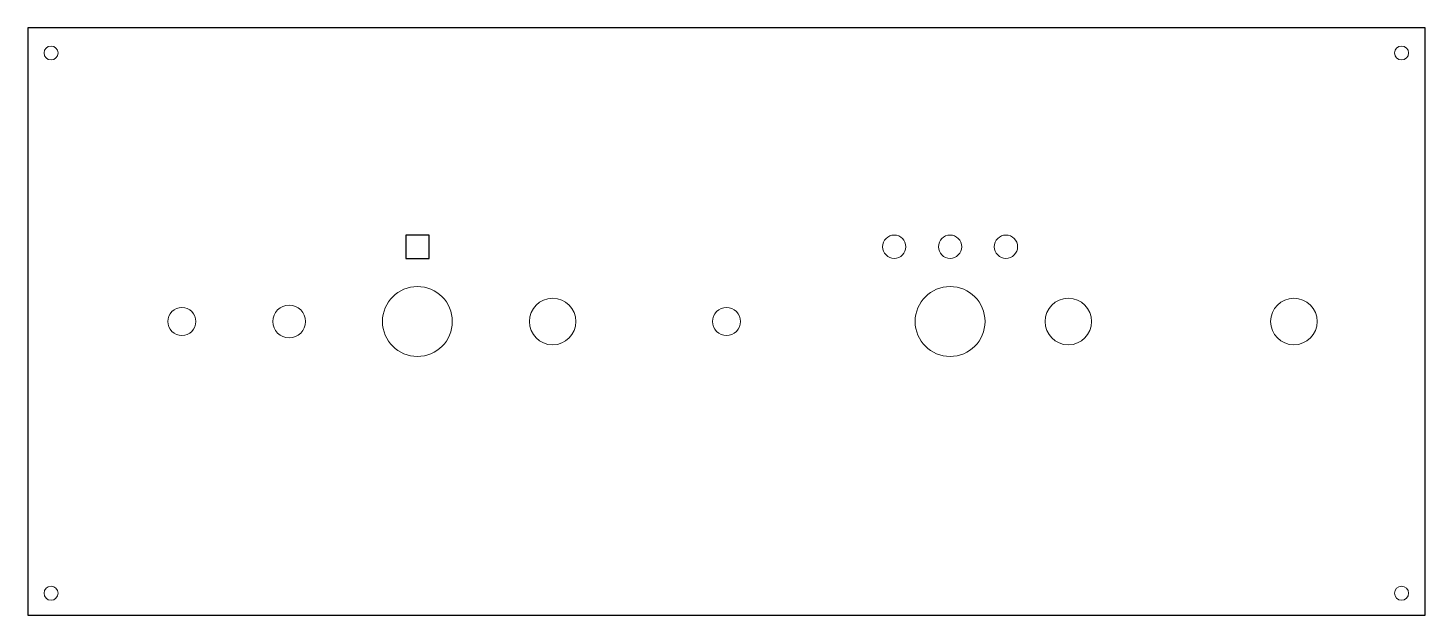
# Model space of a CAD drawing. Header units: millimetres. Extents: x -81 to 219, y -102 to 24.
import ezdxf

# ---------------------------------------------------------------- set-up
doc = ezdxf.new("R2010")
doc.units = ezdxf.units.MM
doc.header["$MEASUREMENT"] = 0
doc.layers.add('Predeterminada', color=18, linetype='Continuous', true_color=0x000000)

msp = doc.modelspace()

# ---------------------------------------------------------------- linework, layer by layer
at = {"layer": 'Predeterminada'}
for points in [[(-81.48, -101.66), (218.52, -101.66), (218.52, 24.34), (-81.48, 24.34)], [(-0.35, -25.11), (4.65, -25.11), (4.65, -20.11), (-0.35, -20.11)]]:
    msp.add_lwpolyline(points, close=True, dxfattribs=at)
at = {"layer": 'Predeterminada', "color": 18, "lineweight": 0, "true_color": 0x000000}
msp.add_lwpolyline([(-0.35, -20.11), (4.65, -20.11), (4.65, -25.11), (-0.35, -25.11)], close=True, dxfattribs=at)
for points in [[(-78.02, 18.97), (-78.02, 19.8), (-77.35, 20.47), (-76.52, 20.47)], [(-76.52, 17.47), (-77.35, 17.47), (-78.02, 18.14), (-78.02, 18.97)], [(-76.52, 20.47), (-75.7, 20.47), (-75.02, 19.8), (-75.02, 18.97)], [(-75.02, 18.97), (-75.02, 18.14), (-75.7, 17.47), (-76.52, 17.47)], [(211.98, 18.97), (211.98, 19.8), (212.65, 20.47), (213.48, 20.47)], [(213.48, 17.47), (212.65, 17.47), (211.98, 18.14), (211.98, 18.97)], [(213.48, 20.47), (214.3, 20.47), (214.98, 19.8), (214.98, 18.97)], [(214.98, 18.97), (214.98, 18.14), (214.3, 17.47), (213.48, 17.47)], [(102.04, -22.61), (102.04, -21.23), (103.16, -20.11), (104.54, -20.11)], [(104.54, -20.11), (105.92, -20.11), (107.04, -21.23), (107.04, -22.61)], [(114.03, -22.61), (114.03, -21.23), (115.15, -20.11), (116.53, -20.11)], [(116.53, -20.11), (117.91, -20.11), (119.03, -21.23), (119.03, -22.61)], [(126.03, -22.61), (126.03, -21.23), (127.15, -20.11), (128.53, -20.11)], [(128.53, -20.11), (129.91, -20.11), (131.03, -21.23), (131.03, -22.61)], [(104.54, -25.11), (103.16, -25.11), (102.04, -23.99), (102.04, -22.61)], [(107.04, -22.61), (107.04, -23.99), (105.92, -25.11), (104.54, -25.11)], [(116.53, -25.11), (115.15, -25.11), (114.03, -23.99), (114.03, -22.61)], [(119.03, -22.61), (119.03, -23.99), (117.91, -25.11), (116.53, -25.11)], [(128.53, -25.11), (127.15, -25.11), (126.03, -23.99), (126.03, -22.61)], [(131.03, -22.61), (131.03, -23.99), (129.91, -25.11), (128.53, -25.11)], [(-5.35, -38.66), (-5.35, -34.52), (-1.99, -31.16), (2.15, -31.16)], [(2.15, -31.16), (6.29, -31.16), (9.65, -34.52), (9.65, -38.66)], [(109.03, -38.66), (109.03, -34.52), (112.39, -31.16), (116.53, -31.16)], [(116.53, -31.16), (120.67, -31.16), (124.03, -34.52), (124.03, -38.66)], [(-51.43, -38.66), (-51.43, -37), (-50.08, -35.66), (-48.43, -35.66)], [(-48.43, -35.66), (-46.77, -35.66), (-45.43, -37), (-45.43, -38.66)], [(-28.89, -38.66), (-28.89, -36.72), (-27.32, -35.16), (-25.39, -35.16)], [(-25.39, -35.16), (-23.45, -35.16), (-21.89, -36.72), (-21.89, -38.66)], [(26.19, -38.66), (26.19, -35.9), (28.43, -33.66), (31.19, -33.66)], [(31.19, -33.66), (33.95, -33.66), (36.19, -35.9), (36.19, -38.66)], [(65.52, -38.66), (65.52, -37), (66.87, -35.66), (68.52, -35.66)], [(68.52, -35.66), (70.18, -35.66), (71.52, -37), (71.52, -38.66)], [(136.92, -38.66), (136.92, -35.9), (139.16, -33.66), (141.92, -33.66)], [(141.92, -33.66), (144.68, -33.66), (146.92, -35.9), (146.92, -38.66)], [(185.36, -38.66), (185.36, -35.9), (187.6, -33.66), (190.36, -33.66)], [(190.36, -33.66), (193.12, -33.66), (195.36, -35.9), (195.36, -38.66)], [(-48.43, -41.66), (-50.08, -41.66), (-51.43, -40.31), (-51.43, -38.66)], [(-45.43, -38.66), (-45.43, -40.31), (-46.77, -41.66), (-48.43, -41.66)], [(-25.39, -42.16), (-27.32, -42.16), (-28.89, -40.59), (-28.89, -38.66)], [(-21.89, -38.66), (-21.89, -40.59), (-23.45, -42.16), (-25.39, -42.16)], [(2.15, -46.16), (-1.99, -46.16), (-5.35, -42.8), (-5.35, -38.66)], [(9.65, -38.66), (9.65, -42.8), (6.29, -46.16), (2.15, -46.16)], [(31.19, -43.66), (28.43, -43.66), (26.19, -41.42), (26.19, -38.66)], [(36.19, -38.66), (36.19, -41.42), (33.95, -43.66), (31.19, -43.66)], [(68.52, -41.66), (66.87, -41.66), (65.52, -40.31), (65.52, -38.66)], [(71.52, -38.66), (71.52, -40.31), (70.18, -41.66), (68.52, -41.66)], [(116.53, -46.16), (112.39, -46.16), (109.03, -42.8), (109.03, -38.66)], [(124.03, -38.66), (124.03, -42.8), (120.67, -46.16), (116.53, -46.16)], [(141.92, -43.66), (139.16, -43.66), (136.92, -41.42), (136.92, -38.66)], [(146.92, -38.66), (146.92, -41.42), (144.68, -43.66), (141.92, -43.66)], [(190.36, -43.66), (187.6, -43.66), (185.36, -41.42), (185.36, -38.66)], [(195.36, -38.66), (195.36, -41.42), (193.12, -43.66), (190.36, -43.66)], [(-78.02, -96.98), (-78.02, -96.15), (-77.35, -95.48), (-76.52, -95.48)], [(-76.52, -95.48), (-75.7, -95.48), (-75.02, -96.15), (-75.02, -96.98)], [(211.98, -96.98), (211.98, -96.15), (212.65, -95.48), (213.48, -95.48)], [(213.48, -95.48), (214.3, -95.48), (214.98, -96.15), (214.98, -96.98)], [(-76.52, -98.48), (-77.35, -98.48), (-78.02, -97.8), (-78.02, -96.98)], [(-75.02, -96.98), (-75.02, -97.8), (-75.7, -98.48), (-76.52, -98.48)], [(213.48, -98.48), (212.65, -98.48), (211.98, -97.8), (211.98, -96.98)], [(214.98, -96.98), (214.98, -97.8), (214.3, -98.48), (213.48, -98.48)]]:
    msp.add_open_spline(points, degree=3, dxfattribs=at)

doc.saveas('drawing.dxf')
